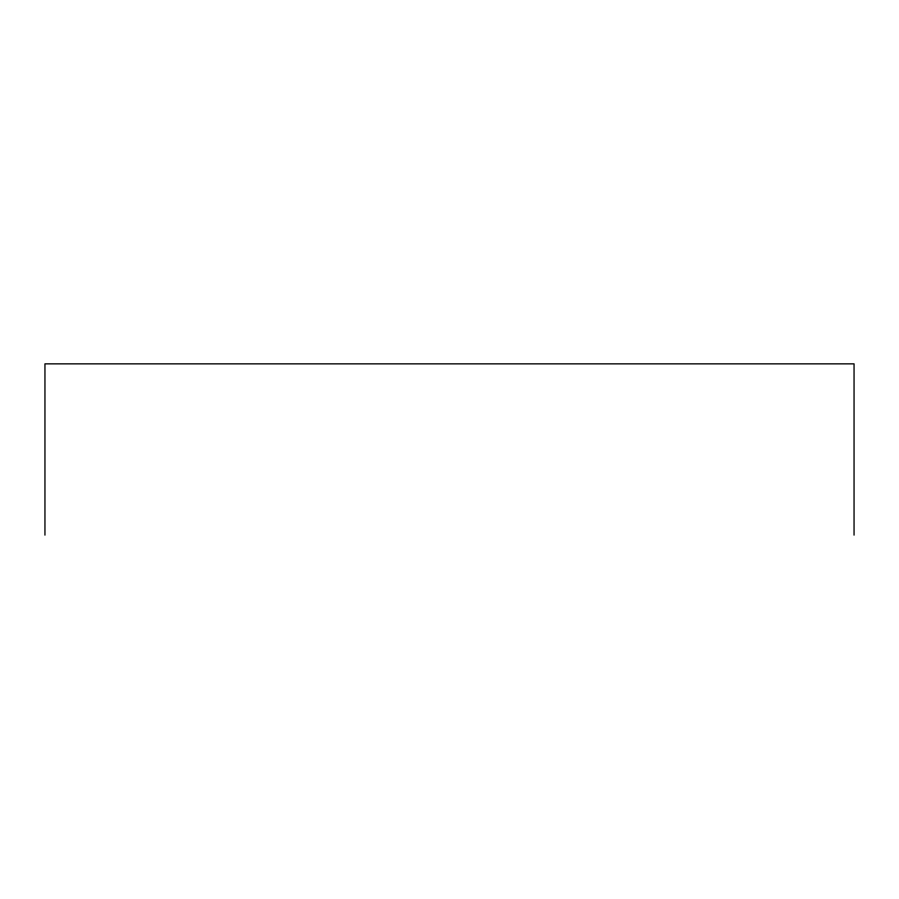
<?xml version="1.0" encoding="UTF-8"?>
<svg xmlns="http://www.w3.org/2000/svg" width="899" height="899" viewBox="0 0 899 899"><rect width="100%" height="100%" fill="white"/><g stroke="black" fill="none" stroke-linecap="round" stroke-linejoin="round"><path stroke-width="1.35" d="M854.05 535.141L854.05 363.859L44.95 363.859L44.95 535.141"/></g></svg>
